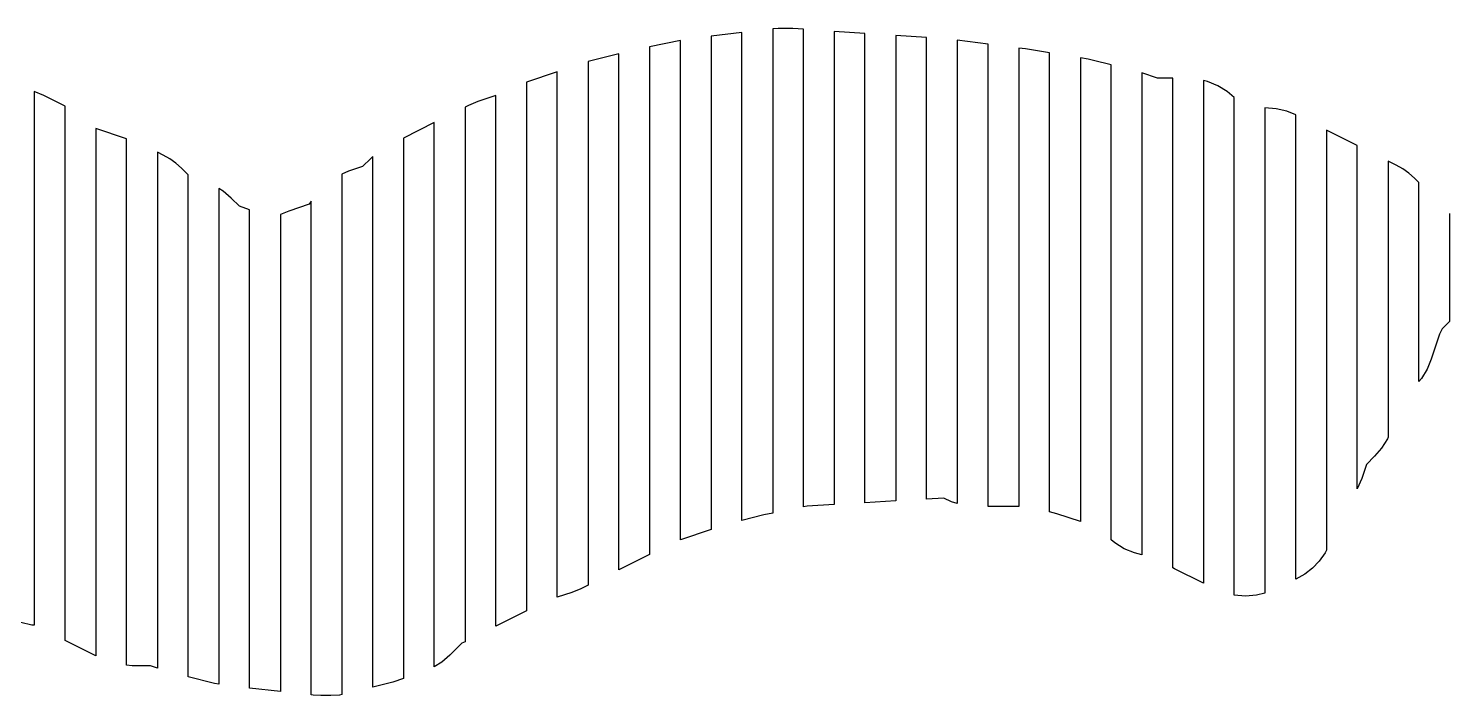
# Model space of a CAD drawing. Header units: millimetres. Extents: x -6 to 1890, y -8 to 898.
# Drawn here: x 548.8 to 733.6, y 237.8 to 324.5 of the extents above; entities that cross this region are included whole.
import ezdxf

# ---------------------------------------------------------------- set-up
doc = ezdxf.new("R2010")
doc.units = ezdxf.units.MM
doc.layers.add('PASSADAS_COMPLETAS', color=1, linetype='CONTINUOUS')
doc.layers.add('PECAS_2D', color=3, linetype='CONTINUOUS')

msp = doc.modelspace()

# ---------------------------------------------------------------- linework, layer by layer
at = {"layer": 'PASSADAS_COMPLETAS'}
msp.add_lwpolyline([(733.578, 300.451), (733.578, 286.392), (732.632, 285.445), (732.289, 284.759), (731.201, 281.495), (730.656, 280.203), (729.915, 279.003), (729.578, 278.61), (729.578, 286.362), (729.578, 287.654), (729.578, 288.946), (729.578, 290.238), (729.578, 291.53), (729.578, 292.822), (729.578, 294.114), (729.578, 295.406), (729.578, 296.699), (729.578, 297.991), (729.578, 299.283), (729.578, 304.451), (729.002, 305.026), (728.277, 305.677), (727.484, 306.249), (726.637, 306.731), (725.578, 307.261), (725.578, 300.852), (725.578, 299.57), (725.578, 298.289), (725.578, 297.007), (725.578, 295.725), (725.578, 294.444), (725.578, 293.162), (725.578, 291.88), (725.578, 290.599), (725.578, 289.317), (725.578, 288.035), (725.578, 286.754), (725.578, 285.472), (725.578, 284.19), (725.578, 282.909), (725.578, 281.627), (725.578, 280.345), (725.578, 271.374), (725.486, 271.155), (724.744, 269.955), (723.832, 268.89), (722.766, 267.824), (722.152, 265.984), (721.578, 264.643), (721.578, 272.517), (721.578, 273.829), (721.578, 275.141), (721.578, 276.454), (721.578, 277.766), (721.578, 279.078), (721.578, 280.391), (721.578, 281.703), (721.578, 283.015), (721.578, 289.576), (721.578, 290.889), (721.578, 292.201), (721.578, 293.513), (721.578, 294.826), (721.578, 296.138), (721.578, 297.45), (721.578, 298.762), (721.578, 300.075), (721.578, 301.387), (721.578, 302.699), (721.578, 309.261), (717.578, 311.261), (717.578, 306.064), (717.578, 304.765), (717.578, 303.465), (717.578, 302.166), (717.578, 300.867), (717.578, 299.568), (717.578, 298.269), (717.578, 296.969), (717.578, 295.67), (717.578, 294.371), (717.578, 293.072), (717.578, 291.773), (717.578, 290.474), (717.578, 277.482), (717.578, 274.883), (717.578, 273.584), (717.578, 272.285), (717.578, 270.986), (717.578, 269.687), (717.578, 268.387), (717.578, 267.088), (717.578, 265.789), (717.578, 256.695), (717.383, 256.322), (716.629, 255.276), (715.744, 254.355), (714.76, 253.582), (713.578, 252.9), (713.578, 258.036), (713.578, 259.32), (713.578, 260.604), (713.578, 261.888), (713.578, 263.172), (713.578, 264.456), (713.578, 265.74), (713.578, 267.024), (713.578, 268.308), (713.578, 269.592), (713.578, 270.876), (713.578, 292.704), (713.578, 293.988), (713.578, 295.272), (713.578, 296.556), (713.578, 297.84), (713.578, 299.124), (713.578, 300.408), (713.578, 301.692), (713.578, 302.976), (713.578, 304.26), (713.578, 305.544), (713.578, 306.828), (713.578, 313.248), (712.413, 313.723), (711.04, 314.047), (709.578, 314.155), (709.578, 309.006), (709.578, 307.719), (709.578, 306.432), (709.578, 305.145), (709.578, 303.858), (709.578, 302.571), (709.578, 301.284), (709.578, 299.997), (709.578, 298.71), (709.578, 297.423), (709.578, 296.136), (709.578, 294.848), (709.578, 266.533), (709.578, 265.246), (709.578, 263.959), (709.578, 261.384), (709.578, 260.097), (709.578, 258.81), (709.578, 257.523), (709.578, 256.236), (709.578, 254.949), (709.578, 251.088), (708.48, 250.825), (707.056, 250.713), (705.578, 250.838), (705.578, 254.718), (705.578, 256.012), (705.578, 257.305), (705.578, 258.598), (705.578, 259.891), (705.578, 261.185), (705.578, 265.064), (705.578, 296.103), (705.578, 297.396), (705.578, 298.689), (705.578, 299.983), (705.578, 301.276), (705.578, 302.569), (705.578, 303.862), (705.578, 305.156), (705.578, 306.449), (705.578, 307.742), (705.578, 309.036), (705.578, 310.329), (705.578, 315.502), (704.664, 316.284), (703.44, 317.037), (702.104, 317.59), (701.578, 317.715), (701.578, 312.488), (701.578, 311.182), (701.578, 309.875), (701.578, 308.568), (701.578, 307.261), (701.578, 305.955), (701.578, 304.648), (701.578, 303.341), (701.578, 302.034), (701.578, 300.728), (701.578, 299.421), (701.578, 298.114), (701.578, 296.808), (701.578, 264.139), (701.578, 261.526), (701.578, 260.219), (701.578, 258.912), (701.578, 257.605), (701.578, 252.378), (697.816, 254.259), (697.578, 254.402), (697.578, 259.597), (697.578, 260.895), (697.578, 262.194), (697.578, 263.492), (697.578, 264.791), (697.578, 266.09), (697.578, 298.554), (697.578, 299.852), (697.578, 301.151), (697.578, 302.45), (697.578, 303.748), (697.578, 305.047), (697.578, 306.345), (697.578, 307.644), (697.578, 308.942), (697.578, 310.241), (697.578, 311.54), (697.578, 312.838), (697.578, 318.032), (695.607, 318.032), (693.578, 318.709), (693.578, 314.796), (693.578, 313.491), (693.578, 312.187), (693.578, 310.882), (693.578, 309.578), (693.578, 308.274), (693.578, 306.969), (693.578, 305.665), (693.578, 304.36), (693.578, 303.056), (693.578, 301.752), (693.578, 300.447), (693.578, 266.533), (693.578, 265.228), (693.578, 263.924), (693.578, 262.62), (693.578, 261.315), (693.578, 260.011), (693.578, 256.098), (692.619, 256.326), (691.284, 256.88), (690.06, 257.632), (689.578, 258.044), (689.578, 261.902), (689.578, 263.188), (689.578, 264.475), (689.578, 265.761), (689.578, 267.047), (689.578, 268.333), (689.578, 269.619), (689.578, 301.769), (689.578, 303.055), (689.578, 304.341), (689.578, 305.627), (689.578, 306.913), (689.578, 308.199), (689.578, 309.486), (689.578, 310.772), (689.578, 312.058), (689.578, 313.344), (689.578, 314.63), (689.578, 315.916), (689.578, 319.774), (687.289, 320.346), (686.578, 320.494), (685.578, 320.661), (685.578, 316.814), (685.578, 315.532), (685.578, 314.249), (685.578, 312.967), (685.578, 311.685), (685.578, 310.403), (685.578, 309.121), (685.578, 307.838), (685.578, 306.556), (685.578, 305.274), (685.578, 303.992), (685.578, 302.71), (685.578, 270.654), (685.578, 269.372), (685.578, 268.09), (685.578, 266.808), (685.578, 265.525), (685.578, 264.243), (685.578, 262.961), (685.578, 260.397), (682.536, 261.411), (681.578, 261.65), (681.578, 264.245), (681.578, 265.542), (681.578, 266.839), (681.578, 268.137), (681.578, 269.434), (681.578, 270.731), (681.578, 303.165), (681.578, 304.462), (681.578, 305.759), (681.578, 307.057), (681.578, 308.354), (681.578, 309.651), (681.578, 310.949), (681.578, 312.246), (681.578, 313.543), (681.578, 314.841), (681.578, 316.138), (681.578, 317.435), (681.578, 321.327), (678.455, 321.84), (677.578, 321.95), (677.578, 318.063), (677.578, 316.767), (677.578, 315.471), (677.578, 314.175), (677.578, 312.88), (677.578, 311.584), (677.578, 310.288), (677.578, 308.992), (677.578, 307.697), (677.578, 306.401), (677.578, 303.81), (677.578, 272.712), (677.578, 271.417), (677.578, 270.121), (677.578, 268.825), (677.578, 267.53), (677.578, 266.234), (677.578, 262.347), (673.578, 262.347), (673.578, 266.267), (673.578, 267.573), (673.578, 268.88), (673.578, 270.186), (673.578, 271.493), (673.578, 272.799), (673.578, 304.157), (673.578, 305.464), (673.578, 306.771), (673.578, 308.077), (673.578, 309.384), (673.578, 310.69), (673.578, 311.997), (673.578, 313.304), (673.578, 314.61), (673.578, 315.917), (673.578, 317.223), (673.578, 318.53), (673.578, 322.45), (669.578, 322.95), (669.578, 319.106), (669.578, 317.825), (669.578, 316.544), (669.578, 315.263), (669.578, 313.982), (669.578, 312.7), (669.578, 311.419), (669.578, 310.138), (669.578, 308.857), (669.578, 307.576), (669.578, 306.295), (669.578, 305.014), (669.578, 274.266), (669.578, 272.985), (669.578, 271.704), (669.578, 270.422), (669.578, 269.141), (669.578, 267.86), (669.578, 262.736), (668.842, 262.972), (667.823, 263.445), (665.578, 263.313), (665.578, 267.226), (665.578, 268.53), (665.578, 269.835), (665.578, 271.139), (665.578, 272.444), (665.578, 273.748), (665.578, 306.359), (665.578, 307.664), (665.578, 308.968), (665.578, 310.273), (665.578, 311.577), (665.578, 312.881), (665.578, 314.186), (665.578, 315.49), (665.578, 316.795), (665.578, 318.099), (665.578, 319.404), (665.578, 323.317), (661.578, 323.584), (661.578, 319.721), (661.578, 318.434), (661.578, 317.147), (661.578, 315.859), (661.578, 314.572), (661.578, 313.285), (661.578, 311.997), (661.578, 310.71), (661.578, 309.423), (661.578, 308.135), (661.578, 306.848), (661.578, 305.56), (661.578, 273.376), (661.578, 272.089), (661.578, 270.802), (661.578, 269.514), (661.578, 268.227), (661.578, 266.94), (661.578, 263.077), (657.578, 262.842), (657.578, 268.034), (657.578, 269.332), (657.578, 270.63), (657.578, 271.928), (657.578, 273.227), (657.578, 305.678), (657.578, 306.976), (657.578, 308.274), (657.578, 309.572), (657.578, 310.87), (657.578, 312.168), (657.578, 313.466), (657.578, 314.764), (657.578, 316.062), (657.578, 317.36), (657.578, 318.658), (657.578, 319.956), (657.578, 323.85), (653.578, 324.117), (653.578, 318.991), (653.578, 317.71), (653.578, 316.428), (653.578, 315.147), (653.578, 313.865), (653.578, 312.584), (653.578, 311.302), (653.578, 310.021), (653.578, 308.739), (653.578, 307.458), (653.578, 306.176), (653.578, 272.859), (653.578, 271.577), (653.578, 270.296), (653.578, 269.014), (653.578, 267.733), (653.578, 262.607), (650.054, 262.4), (649.578, 262.304), (649.578, 266.184), (649.578, 267.478), (649.578, 268.771), (649.578, 270.064), (649.578, 271.358), (649.578, 272.651), (649.578, 304.984), (649.578, 306.277), (649.578, 307.57), (649.578, 308.864), (649.578, 310.157), (649.578, 311.45), (649.578, 312.744), (649.578, 314.037), (649.578, 315.33), (649.578, 316.624), (649.578, 317.917), (649.578, 319.21), (649.578, 324.384), (648.202, 324.475), (647.596, 324.496), (646.304, 324.496), (645.578, 324.45), (645.578, 319.312), (645.578, 318.027), (645.578, 316.743), (645.578, 315.458), (645.578, 314.173), (645.578, 312.889), (645.578, 311.604), (645.578, 310.32), (645.578, 309.035), (645.578, 307.75), (645.578, 306.466), (645.578, 305.181), (645.578, 271.781), (645.578, 270.497), (645.578, 269.212), (645.578, 267.927), (645.578, 266.643), (645.578, 261.504), (644.423, 261.273), (641.578, 260.562), (641.578, 264.445), (641.578, 265.739), (641.578, 267.033), (641.578, 268.327), (641.578, 269.621), (641.578, 270.915), (641.578, 304.563), (641.578, 305.857), (641.578, 307.152), (641.578, 308.446), (641.578, 309.74), (641.578, 311.034), (641.578, 312.328), (641.578, 313.622), (641.578, 314.917), (641.578, 316.211), (641.578, 317.505), (641.578, 318.799), (641.578, 323.976), (637.578, 323.476), (637.578, 318.348), (637.578, 317.066), (637.578, 315.784), (637.578, 314.502), (637.578, 313.22), (637.578, 311.938), (637.578, 310.656), (637.578, 309.374), (637.578, 308.092), (637.578, 306.81), (637.578, 305.528), (637.578, 304.246), (637.578, 302.964), (637.578, 269.633), (637.578, 268.351), (637.578, 267.069), (637.578, 265.787), (637.578, 264.505), (637.578, 263.223), (637.578, 259.377), (633.578, 258.043), (633.578, 261.935), (633.578, 263.232), (633.578, 264.53), (633.578, 265.827), (633.578, 267.124), (633.578, 268.421), (633.578, 303.447), (633.578, 304.745), (633.578, 306.042), (633.578, 307.339), (633.578, 308.636), (633.578, 309.934), (633.578, 311.231), (633.578, 312.528), (633.578, 313.825), (633.578, 315.123), (633.578, 316.42), (633.578, 317.717), (633.578, 322.906), (629.578, 322.106), (629.578, 316.932), (629.578, 315.639), (629.578, 314.346), (629.578, 313.052), (629.578, 311.759), (629.578, 310.465), (629.578, 309.172), (629.578, 307.878), (629.578, 306.585), (629.578, 305.292), (629.578, 303.998), (629.578, 302.705), (629.578, 267.782), (629.578, 266.489), (629.578, 265.195), (629.578, 263.902), (629.578, 262.608), (629.578, 261.315), (629.578, 256.141), (625.578, 254.141), (625.578, 259.3), (625.578, 260.59), (625.578, 261.88), (625.578, 263.17), (625.578, 264.46), (625.578, 265.749), (625.578, 300.573), (625.578, 301.863), (625.578, 303.153), (625.578, 304.443), (625.578, 305.733), (625.578, 307.022), (625.578, 308.312), (625.578, 309.602), (625.578, 310.892), (625.578, 312.181), (625.578, 313.471), (625.578, 314.761), (625.578, 316.051), (625.578, 321.21), (622.122, 320.346), (621.578, 320.187), (621.578, 315.052), (621.578, 313.768), (621.578, 312.484), (621.578, 311.2), (621.578, 309.916), (621.578, 308.632), (621.578, 307.349), (621.578, 306.065), (621.578, 304.781), (621.578, 303.497), (621.578, 302.213), (621.578, 300.929), (621.578, 299.645), (621.578, 263.696), (621.578, 262.412), (621.578, 261.129), (621.578, 259.845), (621.578, 258.561), (621.578, 257.277), (621.578, 252.141), (620.643, 251.674), (619.451, 251.18), (617.578, 250.556), (617.578, 254.422), (617.578, 255.711), (617.578, 257), (617.578, 258.288), (617.578, 259.577), (617.578, 260.866), (617.578, 262.155), (617.578, 298.239), (617.578, 299.528), (617.578, 300.817), (617.578, 302.106), (617.578, 303.394), (617.578, 304.683), (617.578, 305.972), (617.578, 307.261), (617.578, 308.549), (617.578, 309.838), (617.578, 311.127), (617.578, 312.416), (617.578, 313.704), (617.578, 318.859), (613.578, 317.517), (613.578, 312.329), (613.578, 311.033), (613.578, 309.736), (613.578, 308.439), (613.578, 307.142), (613.578, 305.846), (613.578, 304.549), (613.578, 303.252), (613.578, 301.955), (613.578, 300.659), (613.578, 299.362), (613.578, 298.065), (613.578, 296.768), (613.578, 259.162), (613.578, 257.865), (613.578, 256.568), (613.578, 255.271), (613.578, 253.975), (613.578, 252.678), (613.578, 248.788), (609.578, 246.788), (609.578, 250.692), (609.578, 251.993), (609.578, 253.295), (609.578, 254.596), (609.578, 255.897), (609.578, 266.309), (609.578, 296.241), (609.578, 297.542), (609.578, 298.844), (609.578, 300.145), (609.578, 301.447), (609.578, 302.748), (609.578, 304.049), (609.578, 305.351), (609.578, 306.652), (609.578, 307.953), (609.578, 309.255), (609.578, 310.556), (609.578, 315.762), (607.233, 314.98), (606.041, 314.487), (605.578, 314.255), (605.578, 309.109), (605.578, 307.823), (605.578, 306.536), (605.578, 305.25), (605.578, 303.964), (605.578, 302.677), (605.578, 301.391), (605.578, 300.104), (605.578, 298.818), (605.578, 297.531), (605.578, 296.245), (605.578, 294.958), (605.578, 293.672), (605.578, 253.793), (605.578, 252.506), (605.578, 251.22), (605.578, 249.933), (605.578, 248.647), (605.578, 244.788), (605.16, 244.579), (603.619, 243.038), (602.554, 242.126), (601.578, 241.522), (601.578, 246.666), (601.578, 247.952), (601.578, 249.238), (601.578, 250.525), (601.578, 251.811), (601.578, 253.097), (601.578, 290.392), (601.578, 291.678), (601.578, 292.964), (601.578, 294.25), (601.578, 295.536), (601.578, 296.822), (601.578, 298.108), (601.578, 299.395), (601.578, 300.681), (601.578, 301.967), (601.578, 303.253), (601.578, 304.539), (601.578, 305.825), (601.578, 307.111), (601.578, 312.255), (597.578, 310.255), (597.578, 303.751), (597.578, 302.45), (597.578, 301.149), (597.578, 299.849), (597.578, 298.548), (597.578, 297.247), (597.578, 295.946), (597.578, 294.645), (597.578, 293.344), (597.578, 292.044), (597.578, 290.743), (597.578, 289.442), (597.578, 250.418), (597.578, 249.117), (597.578, 247.816), (597.578, 246.515), (597.578, 245.215), (597.578, 243.914), (597.578, 240.011), (596.184, 239.547), (595.514, 239.351), (593.578, 238.868), (593.578, 242.771), (593.578, 244.072), (593.578, 245.373), (593.578, 246.675), (593.578, 247.976), (593.578, 249.277), (593.578, 287.011), (593.578, 288.312), (593.578, 289.613), (593.578, 290.914), (593.578, 292.216), (593.578, 293.517), (593.578, 294.818), (593.578, 296.119), (593.578, 297.42), (593.578, 298.721), (593.578, 300.023), (593.578, 301.324), (593.578, 302.625), (593.578, 307.83), (593.335, 307.611), (592.269, 306.545), (590.429, 305.932), (589.578, 305.576), (589.578, 299.07), (589.578, 297.769), (589.578, 296.468), (589.578, 295.167), (589.578, 293.866), (589.578, 292.565), (589.578, 291.264), (589.578, 289.962), (589.578, 288.661), (589.578, 287.36), (589.578, 286.059), (589.578, 284.758), (589.578, 283.457), (589.578, 249.627), (589.578, 248.326), (589.578, 247.025), (589.578, 245.723), (589.578, 244.422), (589.578, 243.121), (589.578, 241.82), (589.578, 237.917), (589.248, 237.855), (588.136, 237.787), (586.844, 237.787), (585.839, 237.843), (585.578, 237.872), (585.578, 241.723), (585.578, 243.007), (585.578, 244.29), (585.578, 245.574), (585.578, 246.858), (585.578, 248.142), (585.578, 280.235), (585.578, 281.519), (585.578, 282.802), (585.578, 284.086), (585.578, 285.37), (585.578, 286.654), (585.578, 289.221), (585.578, 290.505), (585.578, 291.789), (585.578, 293.072), (585.578, 294.356), (585.578, 295.64), (585.578, 296.923), (585.578, 302.058), (585.309, 301.64), (582.673, 300.762), (581.578, 300.308), (581.578, 293.851), (581.578, 292.559), (581.578, 291.268), (581.578, 289.976), (581.578, 288.685), (581.578, 287.393), (581.578, 286.102), (581.578, 283.519), (581.578, 282.227), (581.578, 280.936), (581.578, 279.644), (581.578, 278.353), (581.578, 277.061), (581.578, 247.357), (581.578, 246.065), (581.578, 244.774), (581.578, 243.482), (581.578, 242.191), (581.578, 238.316), (577.578, 238.761), (577.578, 241.351), (577.578, 242.646), (577.578, 243.942), (577.578, 245.237), (577.578, 246.532), (577.578, 247.827), (577.578, 277.617), (577.578, 278.913), (577.578, 280.208), (577.578, 281.503), (577.578, 282.798), (577.578, 284.094), (577.578, 285.389), (577.578, 286.684), (577.578, 287.979), (577.578, 289.274), (577.578, 290.57), (577.578, 291.865), (577.578, 293.16), (577.578, 294.455), (577.578, 295.751), (577.578, 300.931), (576.248, 301.375), (575.182, 302.441), (574.117, 303.353), (573.578, 303.686), (573.578, 297.242), (573.578, 295.954), (573.578, 294.665), (573.578, 293.376), (573.578, 292.087), (573.578, 290.799), (573.578, 289.51), (573.578, 288.221), (573.578, 286.932), (573.578, 285.644), (573.578, 284.355), (573.578, 283.066), (573.578, 281.777), (573.578, 280.489), (573.578, 249.558), (573.578, 248.269), (573.578, 246.981), (573.578, 245.692), (573.578, 244.403), (573.578, 243.114), (573.578, 241.826), (573.578, 239.248), (573.003, 239.351), (569.578, 240.208), (569.578, 242.818), (569.578, 244.123), (569.578, 245.428), (569.578, 246.733), (569.578, 248.038), (569.578, 249.343), (569.578, 250.648), (569.578, 281.969), (569.578, 283.274), (569.578, 284.579), (569.578, 285.884), (569.578, 287.189), (569.578, 288.494), (569.578, 289.799), (569.578, 291.104), (569.578, 292.409), (569.578, 293.714), (569.578, 295.019), (569.578, 296.324), (569.578, 297.629), (569.578, 298.934), (569.578, 300.239), (569.578, 305.46), (568.719, 306.319), (567.994, 306.97), (567.201, 307.542), (566.354, 308.023), (565.578, 308.411), (565.578, 301.965), (565.578, 300.676), (565.578, 299.386), (565.578, 298.097), (565.578, 296.808), (565.578, 295.518), (565.578, 294.229), (565.578, 292.94), (565.578, 291.65), (565.578, 290.361), (565.578, 289.072), (565.578, 287.782), (565.578, 286.493), (565.578, 285.204), (565.578, 283.915), (565.578, 251.682), (565.578, 250.393), (565.578, 249.103), (565.578, 247.814), (565.578, 246.525), (565.578, 245.235), (565.578, 243.946), (565.578, 241.367), (564.685, 241.665), (562.284, 241.665), (561.578, 241.72), (561.578, 245.593), (561.578, 246.884), (561.578, 248.175), (561.578, 249.466), (561.578, 250.757), (561.578, 252.048), (561.578, 288.196), (561.578, 289.487), (561.578, 290.778), (561.578, 292.069), (561.578, 293.36), (561.578, 294.651), (561.578, 295.942), (561.578, 297.233), (561.578, 298.524), (561.578, 299.815), (561.578, 301.106), (561.578, 302.397), (561.578, 303.688), (561.578, 304.979), (561.578, 310.143), (557.578, 311.476), (557.578, 306.304), (557.578, 305.011), (557.578, 303.718), (557.578, 302.425), (557.578, 301.132), (557.578, 299.838), (557.578, 298.545), (557.578, 297.252), (557.578, 295.959), (557.578, 294.666), (557.578, 293.373), (557.578, 292.08), (557.578, 290.787), (557.578, 289.494), (557.578, 255.875), (557.578, 253.288), (557.578, 251.995), (557.578, 250.702), (557.578, 249.409), (557.578, 248.116), (557.578, 242.944), (553.578, 244.944), (553.578, 250.089), (553.578, 251.375), (553.578, 252.661), (553.578, 253.948), (553.578, 255.234), (553.578, 256.52), (553.578, 291.249), (553.578, 292.535), (553.578, 293.821), (553.578, 295.107), (553.578, 296.394), (553.578, 297.68), (553.578, 298.966), (553.578, 300.252), (553.578, 301.539), (553.578, 302.825), (553.578, 304.111), (553.578, 305.397), (553.578, 306.684), (553.578, 307.97), (553.578, 314.401), (550.842, 315.779), (549.578, 316.294), (549.578, 309.87), (549.578, 308.585), (549.578, 307.301), (549.578, 306.016), (549.578, 304.731), (549.578, 303.447), (549.578, 302.162), (549.578, 300.877), (549.578, 299.592), (549.578, 298.308), (549.578, 297.023), (549.578, 295.738), (549.578, 294.453), (549.578, 293.169), (549.578, 258.481), (549.578, 257.197), (549.578, 255.912), (549.578, 254.627), (549.578, 253.342), (549.578, 252.058), (549.578, 250.773), (549.578, 246.919), (549.245, 246.945), (547.847, 247.278)], dxfattribs=at)
at = {"layer": 'PECAS_2D'}
msp.add_lwpolyline([(733.578, 300.451), (733.578, 286.392), (732.632, 285.445), (732.289, 284.759), (731.201, 281.495), (730.656, 280.203), (729.915, 279.003), (729.578, 278.61), (729.578, 286.362), (729.578, 287.654), (729.578, 288.946), (729.578, 290.238), (729.578, 291.53), (729.578, 292.822), (729.578, 294.114), (729.578, 295.406), (729.578, 296.699), (729.578, 297.991), (729.578, 299.283), (729.578, 304.451), (729.002, 305.026), (728.277, 305.677), (727.484, 306.249), (726.637, 306.731), (725.578, 307.261), (725.578, 300.852), (725.578, 299.57), (725.578, 298.289), (725.578, 297.007), (725.578, 295.725), (725.578, 294.444), (725.578, 293.162), (725.578, 291.88), (725.578, 290.599), (725.578, 289.317), (725.578, 288.035), (725.578, 286.754), (725.578, 285.472), (725.578, 284.19), (725.578, 282.909), (725.578, 281.627), (725.578, 280.345), (725.578, 271.374), (725.486, 271.155), (724.744, 269.955), (723.832, 268.89), (722.766, 267.824), (722.152, 265.984), (721.578, 264.643), (721.578, 272.517), (721.578, 273.829), (721.578, 275.141), (721.578, 276.454), (721.578, 277.766), (721.578, 279.078), (721.578, 280.391), (721.578, 281.703), (721.578, 283.015), (721.578, 289.576), (721.578, 290.889), (721.578, 292.201), (721.578, 293.513), (721.578, 294.826), (721.578, 296.138), (721.578, 297.45), (721.578, 298.762), (721.578, 300.075), (721.578, 301.387), (721.578, 302.699), (721.578, 309.261), (717.578, 311.261), (717.578, 306.064), (717.578, 304.765), (717.578, 303.465), (717.578, 302.166), (717.578, 300.867), (717.578, 299.568), (717.578, 298.269), (717.578, 296.969), (717.578, 295.67), (717.578, 294.371), (717.578, 293.072), (717.578, 291.773), (717.578, 290.474), (717.578, 277.482), (717.578, 274.883), (717.578, 273.584), (717.578, 272.285), (717.578, 270.986), (717.578, 269.687), (717.578, 268.387), (717.578, 267.088), (717.578, 265.789), (717.578, 256.695), (717.383, 256.322), (716.629, 255.276), (715.744, 254.355), (714.76, 253.582), (713.578, 252.9), (713.578, 258.036), (713.578, 259.32), (713.578, 260.604), (713.578, 261.888), (713.578, 263.172), (713.578, 264.456), (713.578, 265.74), (713.578, 267.024), (713.578, 268.308), (713.578, 269.592), (713.578, 270.876), (713.578, 292.704), (713.578, 293.988), (713.578, 295.272), (713.578, 296.556), (713.578, 297.84), (713.578, 299.124), (713.578, 300.408), (713.578, 301.692), (713.578, 302.976), (713.578, 304.26), (713.578, 305.544), (713.578, 306.828), (713.578, 313.248), (712.413, 313.723), (711.04, 314.047), (709.578, 314.155), (709.578, 309.006), (709.578, 307.719), (709.578, 306.432), (709.578, 305.145), (709.578, 303.858), (709.578, 302.571), (709.578, 301.284), (709.578, 299.997), (709.578, 298.71), (709.578, 297.423), (709.578, 296.136), (709.578, 294.848), (709.578, 266.533), (709.578, 265.246), (709.578, 263.959), (709.578, 261.384), (709.578, 260.097), (709.578, 258.81), (709.578, 257.523), (709.578, 256.236), (709.578, 254.949), (709.578, 251.088), (708.48, 250.825), (707.056, 250.713), (705.578, 250.838), (705.578, 254.718), (705.578, 256.012), (705.578, 257.305), (705.578, 258.598), (705.578, 259.891), (705.578, 261.185), (705.578, 265.064), (705.578, 296.103), (705.578, 297.396), (705.578, 298.689), (705.578, 299.983), (705.578, 301.276), (705.578, 302.569), (705.578, 303.862), (705.578, 305.156), (705.578, 306.449), (705.578, 307.742), (705.578, 309.036), (705.578, 310.329), (705.578, 315.502), (704.664, 316.284), (703.44, 317.037), (702.104, 317.59), (701.578, 317.715), (701.578, 312.488), (701.578, 311.182), (701.578, 309.875), (701.578, 308.568), (701.578, 307.261), (701.578, 305.955), (701.578, 304.648), (701.578, 303.341), (701.578, 302.034), (701.578, 300.728), (701.578, 299.421), (701.578, 298.114), (701.578, 296.808), (701.578, 264.139), (701.578, 261.526), (701.578, 260.219), (701.578, 258.912), (701.578, 257.605), (701.578, 252.378), (697.816, 254.259), (697.578, 254.402), (697.578, 259.597), (697.578, 260.895), (697.578, 262.194), (697.578, 263.492), (697.578, 264.791), (697.578, 266.09), (697.578, 298.554), (697.578, 299.852), (697.578, 301.151), (697.578, 302.45), (697.578, 303.748), (697.578, 305.047), (697.578, 306.345), (697.578, 307.644), (697.578, 308.942), (697.578, 310.241), (697.578, 311.54), (697.578, 312.838), (697.578, 318.032), (695.607, 318.032), (693.578, 318.709), (693.578, 314.796), (693.578, 313.491), (693.578, 312.187), (693.578, 310.882), (693.578, 309.578), (693.578, 308.274), (693.578, 306.969), (693.578, 305.665), (693.578, 304.36), (693.578, 303.056), (693.578, 301.752), (693.578, 300.447), (693.578, 266.533), (693.578, 265.228), (693.578, 263.924), (693.578, 262.62), (693.578, 261.315), (693.578, 260.011), (693.578, 256.098), (692.619, 256.326), (691.284, 256.88), (690.06, 257.632), (689.578, 258.044), (689.578, 261.902), (689.578, 263.188), (689.578, 264.475), (689.578, 265.761), (689.578, 267.047), (689.578, 268.333), (689.578, 269.619), (689.578, 301.769), (689.578, 303.055), (689.578, 304.341), (689.578, 305.627), (689.578, 306.913), (689.578, 308.199), (689.578, 309.486), (689.578, 310.772), (689.578, 312.058), (689.578, 313.344), (689.578, 314.63), (689.578, 315.916), (689.578, 319.774), (687.289, 320.346), (686.578, 320.494), (685.578, 320.661), (685.578, 316.814), (685.578, 315.532), (685.578, 314.249), (685.578, 312.967), (685.578, 311.685), (685.578, 310.403), (685.578, 309.121), (685.578, 307.838), (685.578, 306.556), (685.578, 305.274), (685.578, 303.992), (685.578, 302.71), (685.578, 270.654), (685.578, 269.372), (685.578, 268.09), (685.578, 266.808), (685.578, 265.525), (685.578, 264.243), (685.578, 262.961), (685.578, 260.397), (682.536, 261.411), (681.578, 261.65), (681.578, 264.245), (681.578, 265.542), (681.578, 266.839), (681.578, 268.137), (681.578, 269.434), (681.578, 270.731), (681.578, 303.165), (681.578, 304.462), (681.578, 305.759), (681.578, 307.057), (681.578, 308.354), (681.578, 309.651), (681.578, 310.949), (681.578, 312.246), (681.578, 313.543), (681.578, 314.841), (681.578, 316.138), (681.578, 317.435), (681.578, 321.327), (678.455, 321.84), (677.578, 321.95), (677.578, 318.063), (677.578, 316.767), (677.578, 315.471), (677.578, 314.175), (677.578, 312.88), (677.578, 311.584), (677.578, 310.288), (677.578, 308.992), (677.578, 307.697), (677.578, 306.401), (677.578, 303.81), (677.578, 272.712), (677.578, 271.417), (677.578, 270.121), (677.578, 268.825), (677.578, 267.53), (677.578, 266.234), (677.578, 262.347), (673.578, 262.347), (673.578, 266.267), (673.578, 267.573), (673.578, 268.88), (673.578, 270.186), (673.578, 271.493), (673.578, 272.799), (673.578, 304.157), (673.578, 305.464), (673.578, 306.771), (673.578, 308.077), (673.578, 309.384), (673.578, 310.69), (673.578, 311.997), (673.578, 313.304), (673.578, 314.61), (673.578, 315.917), (673.578, 317.223), (673.578, 318.53), (673.578, 322.45), (669.578, 322.95), (669.578, 319.106), (669.578, 317.825), (669.578, 316.544), (669.578, 315.263), (669.578, 313.982), (669.578, 312.7), (669.578, 311.419), (669.578, 310.138), (669.578, 308.857), (669.578, 307.576), (669.578, 306.295), (669.578, 305.014), (669.578, 274.266), (669.578, 272.985), (669.578, 271.704), (669.578, 270.422), (669.578, 269.141), (669.578, 267.86), (669.578, 262.736), (668.842, 262.972), (667.823, 263.445), (665.578, 263.313), (665.578, 267.226), (665.578, 268.53), (665.578, 269.835), (665.578, 271.139), (665.578, 272.444), (665.578, 273.748), (665.578, 306.359), (665.578, 307.664), (665.578, 308.968), (665.578, 310.273), (665.578, 311.577), (665.578, 312.881), (665.578, 314.186), (665.578, 315.49), (665.578, 316.795), (665.578, 318.099), (665.578, 319.404), (665.578, 323.317), (661.578, 323.584), (661.578, 319.721), (661.578, 318.434), (661.578, 317.147), (661.578, 315.859), (661.578, 314.572), (661.578, 313.285), (661.578, 311.997), (661.578, 310.71), (661.578, 309.423), (661.578, 308.135), (661.578, 306.848), (661.578, 305.56), (661.578, 273.376), (661.578, 272.089), (661.578, 270.802), (661.578, 269.514), (661.578, 268.227), (661.578, 266.94), (661.578, 263.077), (657.578, 262.842), (657.578, 268.034), (657.578, 269.332), (657.578, 270.63), (657.578, 271.928), (657.578, 273.227), (657.578, 305.678), (657.578, 306.976), (657.578, 308.274), (657.578, 309.572), (657.578, 310.87), (657.578, 312.168), (657.578, 313.466), (657.578, 314.764), (657.578, 316.062), (657.578, 317.36), (657.578, 318.658), (657.578, 319.956), (657.578, 323.85), (653.578, 324.117), (653.578, 318.991), (653.578, 317.71), (653.578, 316.428), (653.578, 315.147), (653.578, 313.865), (653.578, 312.584), (653.578, 311.302), (653.578, 310.021), (653.578, 308.739), (653.578, 307.458), (653.578, 306.176), (653.578, 272.859), (653.578, 271.577), (653.578, 270.296), (653.578, 269.014), (653.578, 267.733), (653.578, 262.607), (650.054, 262.4), (649.578, 262.304), (649.578, 266.184), (649.578, 267.478), (649.578, 268.771), (649.578, 270.064), (649.578, 271.358), (649.578, 272.651), (649.578, 304.984), (649.578, 306.277), (649.578, 307.57), (649.578, 308.864), (649.578, 310.157), (649.578, 311.45), (649.578, 312.744), (649.578, 314.037), (649.578, 315.33), (649.578, 316.624), (649.578, 317.917), (649.578, 319.21), (649.578, 324.384), (648.202, 324.475), (647.596, 324.496), (646.304, 324.496), (645.578, 324.45), (645.578, 319.312), (645.578, 318.027), (645.578, 316.743), (645.578, 315.458), (645.578, 314.173), (645.578, 312.889), (645.578, 311.604), (645.578, 310.32), (645.578, 309.035), (645.578, 307.75), (645.578, 306.466), (645.578, 305.181), (645.578, 271.781), (645.578, 270.497), (645.578, 269.212), (645.578, 267.927), (645.578, 266.643), (645.578, 261.504), (644.423, 261.273), (641.578, 260.562), (641.578, 264.445), (641.578, 265.739), (641.578, 267.033), (641.578, 268.327), (641.578, 269.621), (641.578, 270.915), (641.578, 304.563), (641.578, 305.857), (641.578, 307.152), (641.578, 308.446), (641.578, 309.74), (641.578, 311.034), (641.578, 312.328), (641.578, 313.622), (641.578, 314.917), (641.578, 316.211), (641.578, 317.505), (641.578, 318.799), (641.578, 323.976), (637.578, 323.476), (637.578, 318.348), (637.578, 317.066), (637.578, 315.784), (637.578, 314.502), (637.578, 313.22), (637.578, 311.938), (637.578, 310.656), (637.578, 309.374), (637.578, 308.092), (637.578, 306.81), (637.578, 305.528), (637.578, 304.246), (637.578, 302.964), (637.578, 269.633), (637.578, 268.351), (637.578, 267.069), (637.578, 265.787), (637.578, 264.505), (637.578, 263.223), (637.578, 259.377), (633.578, 258.043), (633.578, 261.935), (633.578, 263.232), (633.578, 264.53), (633.578, 265.827), (633.578, 267.124), (633.578, 268.421), (633.578, 303.447), (633.578, 304.745), (633.578, 306.042), (633.578, 307.339), (633.578, 308.636), (633.578, 309.934), (633.578, 311.231), (633.578, 312.528), (633.578, 313.825), (633.578, 315.123), (633.578, 316.42), (633.578, 317.717), (633.578, 322.906), (629.578, 322.106), (629.578, 316.932), (629.578, 315.639), (629.578, 314.346), (629.578, 313.052), (629.578, 311.759), (629.578, 310.465), (629.578, 309.172), (629.578, 307.878), (629.578, 306.585), (629.578, 305.292), (629.578, 303.998), (629.578, 302.705), (629.578, 267.782), (629.578, 266.489), (629.578, 265.195), (629.578, 263.902), (629.578, 262.608), (629.578, 261.315), (629.578, 256.141), (625.578, 254.141), (625.578, 259.3), (625.578, 260.59), (625.578, 261.88), (625.578, 263.17), (625.578, 264.46), (625.578, 265.749), (625.578, 300.573), (625.578, 301.863), (625.578, 303.153), (625.578, 304.443), (625.578, 305.733), (625.578, 307.022), (625.578, 308.312), (625.578, 309.602), (625.578, 310.892), (625.578, 312.181), (625.578, 313.471), (625.578, 314.761), (625.578, 316.051), (625.578, 321.21), (622.122, 320.346), (621.578, 320.187), (621.578, 315.052), (621.578, 313.768), (621.578, 312.484), (621.578, 311.2), (621.578, 309.916), (621.578, 308.632), (621.578, 307.349), (621.578, 306.065), (621.578, 304.781), (621.578, 303.497), (621.578, 302.213), (621.578, 300.929), (621.578, 299.645), (621.578, 263.696), (621.578, 262.412), (621.578, 261.129), (621.578, 259.845), (621.578, 258.561), (621.578, 257.277), (621.578, 252.141), (620.643, 251.674), (619.451, 251.18), (617.578, 250.556), (617.578, 254.422), (617.578, 255.711), (617.578, 257), (617.578, 258.288), (617.578, 259.577), (617.578, 260.866), (617.578, 262.155), (617.578, 298.239), (617.578, 299.528), (617.578, 300.817), (617.578, 302.106), (617.578, 303.394), (617.578, 304.683), (617.578, 305.972), (617.578, 307.261), (617.578, 308.549), (617.578, 309.838), (617.578, 311.127), (617.578, 312.416), (617.578, 313.704), (617.578, 318.859), (613.578, 317.517), (613.578, 312.329), (613.578, 311.033), (613.578, 309.736), (613.578, 308.439), (613.578, 307.142), (613.578, 305.846), (613.578, 304.549), (613.578, 303.252), (613.578, 301.955), (613.578, 300.659), (613.578, 299.362), (613.578, 298.065), (613.578, 296.768), (613.578, 259.162), (613.578, 257.865), (613.578, 256.568), (613.578, 255.271), (613.578, 253.975), (613.578, 252.678), (613.578, 248.788), (609.578, 246.788), (609.578, 250.692), (609.578, 251.993), (609.578, 253.295), (609.578, 254.596), (609.578, 255.897), (609.578, 266.309), (609.578, 296.241), (609.578, 297.542), (609.578, 298.844), (609.578, 300.145), (609.578, 301.447), (609.578, 302.748), (609.578, 304.049), (609.578, 305.351), (609.578, 306.652), (609.578, 307.953), (609.578, 309.255), (609.578, 310.556), (609.578, 315.762), (607.233, 314.98), (606.041, 314.487), (605.578, 314.255), (605.578, 309.109), (605.578, 307.823), (605.578, 306.536), (605.578, 305.25), (605.578, 303.964), (605.578, 302.677), (605.578, 301.391), (605.578, 300.104), (605.578, 298.818), (605.578, 297.531), (605.578, 296.245), (605.578, 294.958), (605.578, 293.672), (605.578, 253.793), (605.578, 252.506), (605.578, 251.22), (605.578, 249.933), (605.578, 248.647), (605.578, 244.788), (605.16, 244.579), (603.619, 243.038), (602.554, 242.126), (601.578, 241.522), (601.578, 246.666), (601.578, 247.952), (601.578, 249.238), (601.578, 250.525), (601.578, 251.811), (601.578, 253.097), (601.578, 290.392), (601.578, 291.678), (601.578, 292.964), (601.578, 294.25), (601.578, 295.536), (601.578, 296.822), (601.578, 298.108), (601.578, 299.395), (601.578, 300.681), (601.578, 301.967), (601.578, 303.253), (601.578, 304.539), (601.578, 305.825), (601.578, 307.111), (601.578, 312.255), (597.578, 310.255), (597.578, 303.751), (597.578, 302.45), (597.578, 301.149), (597.578, 299.849), (597.578, 298.548), (597.578, 297.247), (597.578, 295.946), (597.578, 294.645), (597.578, 293.344), (597.578, 292.044), (597.578, 290.743), (597.578, 289.442), (597.578, 250.418), (597.578, 249.117), (597.578, 247.816), (597.578, 246.515), (597.578, 245.215), (597.578, 243.914), (597.578, 240.011), (596.184, 239.547), (595.514, 239.351), (593.578, 238.868), (593.578, 242.771), (593.578, 244.072), (593.578, 245.373), (593.578, 246.675), (593.578, 247.976), (593.578, 249.277), (593.578, 287.011), (593.578, 288.312), (593.578, 289.613), (593.578, 290.914), (593.578, 292.216), (593.578, 293.517), (593.578, 294.818), (593.578, 296.119), (593.578, 297.42), (593.578, 298.721), (593.578, 300.023), (593.578, 301.324), (593.578, 302.625), (593.578, 307.83), (593.335, 307.611), (592.269, 306.545), (590.429, 305.932), (589.578, 305.576), (589.578, 299.07), (589.578, 297.769), (589.578, 296.468), (589.578, 295.167), (589.578, 293.866), (589.578, 292.565), (589.578, 291.264), (589.578, 289.962), (589.578, 288.661), (589.578, 287.36), (589.578, 286.059), (589.578, 284.758), (589.578, 283.457), (589.578, 249.627), (589.578, 248.326), (589.578, 247.025), (589.578, 245.723), (589.578, 244.422), (589.578, 243.121), (589.578, 241.82), (589.578, 237.917), (589.248, 237.855), (588.136, 237.787), (586.844, 237.787), (585.839, 237.843), (585.578, 237.872), (585.578, 241.723), (585.578, 243.007), (585.578, 244.29), (585.578, 245.574), (585.578, 246.858), (585.578, 248.142), (585.578, 280.235), (585.578, 281.519), (585.578, 282.802), (585.578, 284.086), (585.578, 285.37), (585.578, 286.654), (585.578, 289.221), (585.578, 290.505), (585.578, 291.789), (585.578, 293.072), (585.578, 294.356), (585.578, 295.64), (585.578, 296.923), (585.578, 302.058), (585.309, 301.64), (582.673, 300.762), (581.578, 300.308), (581.578, 293.851), (581.578, 292.559), (581.578, 291.268), (581.578, 289.976), (581.578, 288.685), (581.578, 287.393), (581.578, 286.102), (581.578, 283.519), (581.578, 282.227), (581.578, 280.936), (581.578, 279.644), (581.578, 278.353), (581.578, 277.061), (581.578, 247.357), (581.578, 246.065), (581.578, 244.774), (581.578, 243.482), (581.578, 242.191), (581.578, 238.316), (577.578, 238.761), (577.578, 241.351), (577.578, 242.646), (577.578, 243.942), (577.578, 245.237), (577.578, 246.532), (577.578, 247.827), (577.578, 277.617), (577.578, 278.913), (577.578, 280.208), (577.578, 281.503), (577.578, 282.798), (577.578, 284.094), (577.578, 285.389), (577.578, 286.684), (577.578, 287.979), (577.578, 289.274), (577.578, 290.57), (577.578, 291.865), (577.578, 293.16), (577.578, 294.455), (577.578, 295.751), (577.578, 300.931), (576.248, 301.375), (575.182, 302.441), (574.117, 303.353), (573.578, 303.686), (573.578, 297.242), (573.578, 295.954), (573.578, 294.665), (573.578, 293.376), (573.578, 292.087), (573.578, 290.799), (573.578, 289.51), (573.578, 288.221), (573.578, 286.932), (573.578, 285.644), (573.578, 284.355), (573.578, 283.066), (573.578, 281.777), (573.578, 280.489), (573.578, 249.558), (573.578, 248.269), (573.578, 246.981), (573.578, 245.692), (573.578, 244.403), (573.578, 243.114), (573.578, 241.826), (573.578, 239.248), (573.003, 239.351), (569.578, 240.208), (569.578, 242.818), (569.578, 244.123), (569.578, 245.428), (569.578, 246.733), (569.578, 248.038), (569.578, 249.343), (569.578, 250.648), (569.578, 281.969), (569.578, 283.274), (569.578, 284.579), (569.578, 285.884), (569.578, 287.189), (569.578, 288.494), (569.578, 289.799), (569.578, 291.104), (569.578, 292.409), (569.578, 293.714), (569.578, 295.019), (569.578, 296.324), (569.578, 297.629), (569.578, 298.934), (569.578, 300.239), (569.578, 305.46), (568.719, 306.319), (567.994, 306.97), (567.201, 307.542), (566.354, 308.023), (565.578, 308.411), (565.578, 301.965), (565.578, 300.676), (565.578, 299.386), (565.578, 298.097), (565.578, 296.808), (565.578, 295.518), (565.578, 294.229), (565.578, 292.94), (565.578, 291.65), (565.578, 290.361), (565.578, 289.072), (565.578, 287.782), (565.578, 286.493), (565.578, 285.204), (565.578, 283.915), (565.578, 251.682), (565.578, 250.393), (565.578, 249.103), (565.578, 247.814), (565.578, 246.525), (565.578, 245.235), (565.578, 243.946), (565.578, 241.367), (564.685, 241.665), (562.284, 241.665), (561.578, 241.72), (561.578, 245.593), (561.578, 246.884), (561.578, 248.175), (561.578, 249.466), (561.578, 250.757), (561.578, 252.048), (561.578, 288.196), (561.578, 289.487), (561.578, 290.778), (561.578, 292.069), (561.578, 293.36), (561.578, 294.651), (561.578, 295.942), (561.578, 297.233), (561.578, 298.524), (561.578, 299.815), (561.578, 301.106), (561.578, 302.397), (561.578, 303.688), (561.578, 304.979), (561.578, 310.143), (557.578, 311.476), (557.578, 306.304), (557.578, 305.011), (557.578, 303.718), (557.578, 302.425), (557.578, 301.132), (557.578, 299.838), (557.578, 298.545), (557.578, 297.252), (557.578, 295.959), (557.578, 294.666), (557.578, 293.373), (557.578, 292.08), (557.578, 290.787), (557.578, 289.494), (557.578, 255.875), (557.578, 253.288), (557.578, 251.995), (557.578, 250.702), (557.578, 249.409), (557.578, 248.116), (557.578, 242.944), (553.578, 244.944), (553.578, 250.089), (553.578, 251.375), (553.578, 252.661), (553.578, 253.948), (553.578, 255.234), (553.578, 256.52), (553.578, 291.249), (553.578, 292.535), (553.578, 293.821), (553.578, 295.107), (553.578, 296.394), (553.578, 297.68), (553.578, 298.966), (553.578, 300.252), (553.578, 301.539), (553.578, 302.825), (553.578, 304.111), (553.578, 305.397), (553.578, 306.684), (553.578, 307.97), (553.578, 314.401), (550.842, 315.779), (549.578, 316.294), (549.578, 309.87), (549.578, 308.585), (549.578, 307.301), (549.578, 306.016), (549.578, 304.731), (549.578, 303.447), (549.578, 302.162), (549.578, 300.877), (549.578, 299.592), (549.578, 298.308), (549.578, 297.023), (549.578, 295.738), (549.578, 294.453), (549.578, 293.169), (549.578, 258.481), (549.578, 257.197), (549.578, 255.912), (549.578, 254.627), (549.578, 253.342), (549.578, 252.058), (549.578, 250.773), (549.578, 246.919), (549.245, 246.945), (547.847, 247.278)], dxfattribs=at)

doc.saveas('drawing.dxf')
